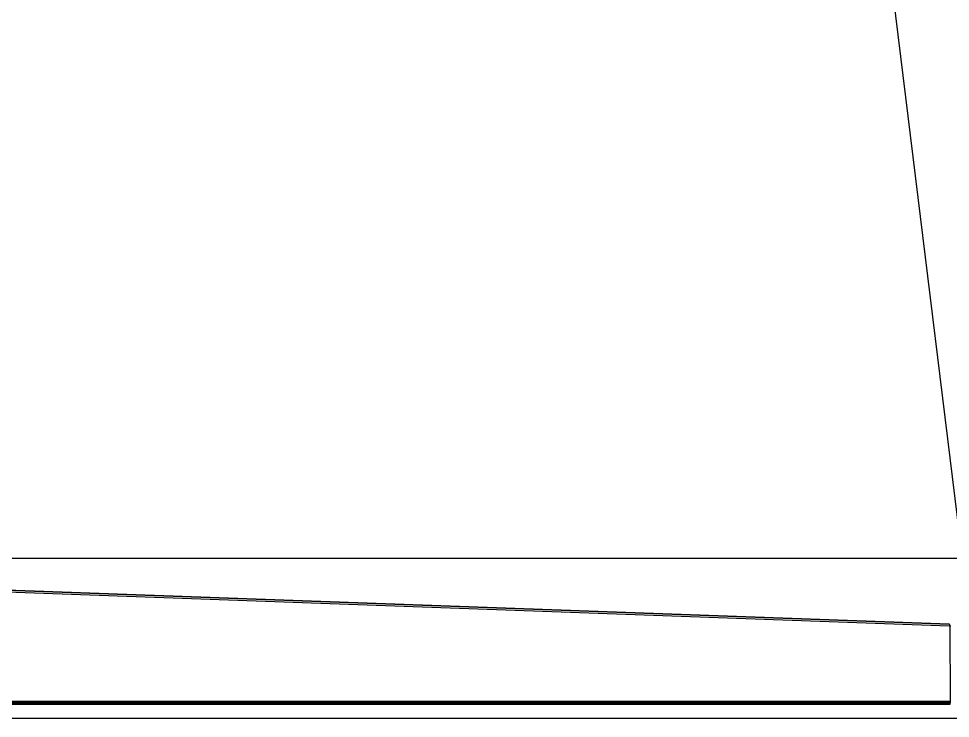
# Model space of a CAD drawing. Header units: inches. Extents: x -439515 to 171412, y -8673 to 415183.
# Drawn here: x 87157 to 90344, y 335783 to 338178 of the extents above; entities that cross this region are included whole.
import ezdxf

# ---------------------------------------------------------------- set-up
doc = ezdxf.new("R2010")
doc.units = ezdxf.units.IN
doc.header["$LTSCALE"] = 700
doc.header["$MEASUREMENT"] = 0
doc.layers.add('01', color=7, linetype='Continuous')

# ---------------------------------------------------------------- blocks, each defined once
blk = doc.blocks.new('DAVIT ELEVATION1234')
at = {"color": 4, "linetype": 'Continuous'}
for p, q in [((160700.1, 332761.8), (155204.2, 332960.5)), ((160701.5, 332768.5), (155205.8, 332967.2)), ((155207.1, 332969.2), (160700.4, 332770.6)), ((160701.5, 332768.5), (160700.4, 332770.6)), ((160702.6, 332766.5), (160701.5, 332768.5)), ((160701.2, 332761.8), (160700.1, 332761.8)), ((160703.7, 332761.7), (160701.2, 332761.8)), ((160704.2, 332763.4), (160702.6, 332766.5)), ((160704.4, 332761.6), (160703.7, 332761.7)), ((160704.2, 332763.4), (160704.1, 332762.3)), ((160704.1, 332762.3), (160704.1, 332761.7)), ((160704.4, 332760.4), (160704.4, 332761.6)), ((160704.6, 332481.2), (160704.4, 332760.4)), ((155681.9, 332469.5), (160703.7, 332469.5)), ((155690.9, 332474.9), (160703.7, 332474.9)), ((155698.6, 332479.5), (157948.3, 332479.5)), ((155699.9, 332480.3), (160703.7, 332481.2)), ((157948.3, 332479.5), (160703.7, 332480)), ((157948.3, 332479.5), (160703.7, 332479.5)), ((160703.7, 332479.5), (160703.1, 332480)), ((160703.7, 332481.2), (160704.6, 332481.2)), ((160703.7, 332479.5), (160703.7, 332480)), ((160703.7, 332479.5), (160703.7, 332479.1)), ((160703.7, 332479.1), (160703.7, 332479.5)), ((160703.7, 332479.1), (160703.7, 332477.5)), ((160703.7, 332477.5), (160703.7, 332474.9)), ((160703.7, 332469.5), (160703.7, 332474.9))]:
    blk.add_line(p, q, dxfattribs=at)

msp = doc.modelspace()

# ---------------------------------------------------------------- linework, layer by layer
at = {"color": 0}
msp.add_line((95862.6, 335783.3), (84474.7, 335783.3), dxfattribs=at)
msp.add_lwpolyline([(89870.3, 340528.3), (85121.5, 340528.3), (84754.3, 336331.3), (90385.7, 336331.3)], close=True)

# ---------------------------------------------------------------- block references
at = {"layer": '01', "linetype": 'ByBlock', "xscale": 0.9123799999999999, "yscale": 0.9123799999999999, "zscale": 0.9123799999999999}
msp.add_blockref('DAVIT ELEVATION1234', (-56279.5, 32493.6), dxfattribs=at)

doc.saveas('drawing.dxf')
